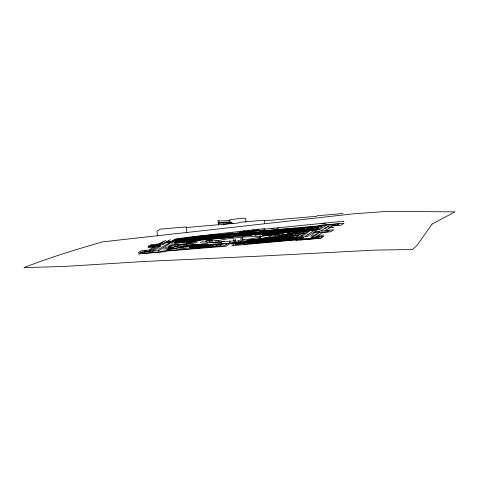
<?xml version="1.0" encoding="UTF-8"?>
<svg xmlns="http://www.w3.org/2000/svg" width="479" height="479" viewBox="0 0 479 479"><rect width="100%" height="100%" fill="white"/><g stroke="black" fill="none" stroke-linecap="round" stroke-linejoin="round"><path stroke-width="0.72" d="M242.296 237.53L242.422 240.5L240.482 241.781L238.506 241.955L238.386 240.697M242.374 238.338L241.769 238.955M318.301 237.045L317.511 237.937L300.752 238.817M322.63 236.021L320.691 238.195L312.146 238.602M299.519 234.794L300.98 233.435M304.315 235.057L306.614 232.908L311.152 230.04M307.075 234.818L308.009 233.95M315.469 232.081L310.823 236.303M315.721 235.506L319.307 232.153M225.878 244.278L226.483 243.865M165.65 240.35L158.824 244.877L151.095 245.541L148.059 247.553L155.789 246.889L148.951 251.421L141.221 252.086L138.365 253.984L164.95 251.697L165.86 251.092L226.058 246.2L229.645 243.823A59.133 4.143 -5.5 0 0 296.848 233.836L305.171 233.117L307.907 231.303L294.645 232.447L305.794 230.465L318.769 229.106L304.404 230.345L292.094 232.812L305.171 231.68L303.129 233.034L282.724 234.794A18.483 1.293 -5.5 0 0 262.672 235.099L262.378 235.357A17.13 1.203 -5.5 0 1 278.485 235.393L292.675 234.171A57.977 4.066 -5.5 0 1 227.172 243.859L224.322 245.751L161.698 251.146L160.657 251.84L142.125 253.433L144.203 252.056L152.927 251.307L160.657 246.176L151.939 246.924L154.106 245.488L162.83 244.733L166.237 242.476L180.188 241.272L189.66 241.075L189.103 241.446L176.194 242.56L174.739 243.524L178.924 243.164L180.014 242.44L192.223 241.392L193.079 240.823L181.595 240.955L166.578 242.248L170.542 239.62M158.274 251.05L171.302 242.404M138.239 252.649L141.107 250.84L148.825 250.116L153.442 247.2M158.136 249.637L171.243 241.745M319.02 226.495L319.379 226.268M319.301 229.675L319.81 229.351L317.098 229.609M320.595 228.842L326.612 225.046M328.786 226.016L325.379 228.166L326.588 228.052M332.971 227.711L333.456 227.405L328.504 227.872M343.503 221.406L343.814 221.208L264.504 229.142M171.368 244.44L168.177 246.434L173.153 245.966L175.086 244.745L177.96 245.092M174.655 242.404L177.422 242.14M147.963 246.577L151.017 244.715L158.741 243.961L164.046 241.23M152.891 245.326L151.843 245.955L160.561 245.128L152.795 249.948L149.161 250.289M168.38 240.763L166.536 241.817L176.523 240.709M192.456 237.776L200.084 236.901M264.791 228.615L193.989 236.56M235.171 238.835L235.363 240.805L234.141 241.338L240.344 240.739M192.522 240.596L193.839 240.236M218.31 223.741L223.172 222.765L231.429 222.705L233.429 223.549M242.548 240.159L260.289 237.249L260.079 235.057M176.224 246.505L177.685 246.278M165.321 247.457L168.231 247.008M163.261 249.146L174.206 247.505M243.236 231.956L244.697 231.746M184.924 246.625L186.301 246.434M179.577 248.96L187.139 247.924M301.285 236.255L303.62 235.973L300.644 235.896M211.52 234.95L203.455 235.812L202.425 236.309L193.271 236.842M213.682 234.71L215.849 234.471M212.125 235.267L214.975 234.95M217.825 234.632L219.25 234.476M186.858 238.326L182.331 238.823L180.954 239.506L187.295 238.805M186.576 238.626L192.498 238.003M226.597 234.141L227.794 234.009M181.523 239.739L175.799 240.368L178.523 238.985L193.528 237.35M181.619 239.853L172.171 240.901L175.577 239.165L195.642 237.141M172.051 241.362L166.189 242.015L162.734 243.757L159.106 244.116M175.242 241.302L176.577 241.153M243.356 231.064L244.805 230.914M247.709 230.609L249.882 230.381M252.062 230.154L254.235 229.926M256.415 229.704L258.588 229.477M242.266 231.746L239.925 231.974M262.929 230.201L264.366 230.052M242.087 240.033L244.32 239.805M210.688 235.417L202.294 236.68M195.306 237.488L198.875 237.129M203.15 236.698L205.287 236.482M206.712 236.339L208.137 236.195M203.599 236.883L205.078 236.74M210.257 236.213L212.472 235.991M221.31 235.105L222.735 234.961M214.532 236.045L216.005 235.896M207.76 238.069L209.964 237.847M213.64 237.476L215.113 237.327M171.566 243.182L175.146 242.829M179.439 242.41L186.397 241.745M321.72 223.448L325.421 223.1M271.791 228.722L273.904 228.525M276.724 228.261L278.952 228.052M231.471 233.159L232.884 233.028M229.004 233.896L230.812 233.728M324.181 228.507L325.618 228.375M282.532 232.788L284.688 232.584M319.87 230.082L321.331 229.944M148.664 246.511L152.178 246.182M144.077 250.768L146.987 250.499M213.592 244.29L215.795 244.08M221.214 244.11L224.136 243.835M144.215 251.876L145.7 251.738M147.921 251.529L150.885 251.253M152.364 251.11L158.292 250.553M140.587 252.427L142.79 252.223M315.577 235.967L312.206 236.225M260.289 237.249A21.19 1.485 -5.5 0 0 243.763 237.105A21.19 1.485 -5.5 0 0 218.999 240.566A21.19 1.485 -5.5 0 0 233.794 240.949L235.363 240.805M229.986 220.585L220.532 220.939M343.084 213.52L317.373 215.736L316.523 216.298L264.54 220.777M185.984 227.549L238.338 223.034L239.428 222.316L264.139 220.184L264.468 223.669M186.175 237.374L239.272 232.794L240.356 232.076L265.067 229.95L263.983 230.668L317.457 226.058L318.307 225.495L344.012 223.28L341.084 225.226L332.36 225.974L325.6 230.459L333.683 229.764L330.666 231.764L322.583 232.465L315.859 236.919L323.756 236.243L320.696 238.273L295.812 240.416L296.723 239.811L231.722 245.715L234.638 243.781A65.803 4.61 -5.5 0 0 296.315 235.195L300.297 233.997L304.369 233.65L299.704 236.74L295.639 237.093L299.189 234.997A65.204 4.568 -5.5 0 1 274.341 239.476L284.562 239.536L272.401 239.739L251.738 242.266L250.655 242.985L266.815 241.59L266.45 241.835L247.374 243.482L248.715 242.59L236.836 243.769L235.273 244.805L244.44 243.464L243.476 244.098L301.147 239.129L300.105 239.823L317.547 238.32L319.679 236.907L310.955 237.656L318.637 232.56L327.361 231.806L329.534 230.369L320.81 231.118L328.45 226.052L337.174 225.298L339.348 223.861L321.9 225.364L320.816 226.082L300.231 227.854L299.255 228.507L295.184 228.854L296.166 228.208L266.995 230.722L265.845 231.483L262.36 231.782L263.51 231.022L259.816 231.339L260.899 230.621L243.458 232.123L242.368 232.842L235.967 233.393L235.111 233.962L230.866 234.327L231.722 233.758L203.491 236.195L202.479 236.866L198.935 237.171L199.947 236.5L181.367 238.099M218.208 222.633L229.92 221.945L231.429 222.705M296.471 239.452L300.201 239.249M306.171 238.925L309.159 238.764M318.146 235.315L323.642 235.063M215.203 241.021L218.19 240.919M255.241 230.734L259.516 230.633M190.624 239.063L199.587 238.859M174.673 246.104L176.476 246.074M207.904 243.494L201.94 243.152L200.216 242.326M182.882 244.619L179.374 244.314M194.133 242.602L197.312 242.859M233.423 223.711L230.734 223.25L223.322 224.286L223.172 222.765M246.032 221.975L245.685 218.34L243.075 218.161L229.704 219.723L229.92 221.945M240.817 238.326L241.003 240.296M233.626 239.195L233.794 240.949M229.716 240.811L229.89 242.625M219.376 222.561L219.16 220.34L217.993 220.412L218.436 225.028M186.864 232.471L186.331 226.89L160.166 229.148L156.986 231.255L157.453 236.135M271.797 234.932A42.823 2.802 -5.9 0 1 270.659 235.147M261.708 236.638A42.823 2.802 -5.9 0 1 259.917 236.895M224.669 241.182A45.565 2.982 -5.9 0 1 221.244 241.404M206.491 241.913A45.565 2.982 -5.9 0 1 201.797 241.679M267.995 235.171A28.764 1.88 -5.9 0 1 259.696 236.716M218.783 240.853A41.11 2.688 -5.9 0 1 214.269 240.871L212.52 240.811A41.11 2.688 -5.9 0 1 211.137 240.703M209.503 240.35A41.11 2.688 -5.9 0 1 209.275 240.111M190.325 243.655A65.186 4.263 -5.9 0 1 188.546 243.566M212.574 241.057A39.649 2.593 -5.9 0 1 211.041 241.051M209.694 241.021A39.649 2.593 -5.9 0 1 207.179 240.829M206.281 240.638A39.649 2.593 -5.9 0 1 205.916 240.105M432.052 224.046L417.149 245.308L412.491 249.499L374.907 250.116L261.462 256.043L144.562 261.474L64.126 266.456L23.95 267.605C49.72 257.558 76.197 249.373 102.775 241.847L353.706 213.814L386.93 211.395L455.05 211.856L432.052 224.046M175.577 239.177L172.218 241.404L184.601 240.338L197.899 240.272L191.977 242.051L186.565 242.721L193.54 242.123L201.006 240.093L225.95 237.943L215.352 238.153L220.388 238.183L199.689 239.967L186.612 240.003L175.853 240.931L178.541 239.147L195.689 237.674L175.577 239.177M172.721 244.829L168.303 247.757L173.278 247.332L175.212 246.05A60.534 4.245 -5.5 0 0 184.397 246.709L166.704 249.451L169.566 249.439L186.379 246.715A60.534 4.245 -5.5 0 0 195.755 246.517L189.283 247.32L206.15 245.865A70.712 4.958 -5.5 0 1 177.158 244.757L189.66 243.679A49.864 3.497 -5.5 0 0 233.159 242.979A49.864 3.497 -5.5 0 0 287.226 235.273L287.699 234.961L275.395 236.021A27.974 1.958 -5.5 0 0 269.803 235.165L267.06 235.399A28.764 2.018 -5.5 0 1 247.685 240.23L248.996 240.284A42.823 3 -5.5 0 0 274.97 236.303L283.694 235.554A46.116 3.233 -5.5 0 1 233.333 242.817A46.116 3.233 -5.5 0 1 193.103 243.362L172.721 244.829M182.373 239.219L181.008 240.117L222.759 236.524L243.206 236.273L259.217 233.854C245.05 236.482 230.698 235.321 216.412 236.704L217.143 236.219L213.305 236.554L212.574 237.033L186.175 239.308L186.906 238.823L182.373 239.219M192.786 238.237L192.522 238.416L208.221 237.063L209.101 236.476L224.687 235.135L223.801 235.716C231.836 234.608 239.895 234.536 247.936 234.063L239.704 233.932L249.343 232.543L263.761 232.327L272.485 231.579L273.569 230.86L287.639 229.645L286.556 230.363L304.824 228.579L289.825 229.872L290.789 229.231L271.018 230.938L270.054 231.579C255.295 231.83 240.715 233.147 226.106 235.363L227.19 234.644L207.132 236.375L206.042 237.093L192.786 238.237M191.259 248.056L190.935 248.272L219.771 245.787L221.945 244.344L217.819 244.697L215.969 245.925L191.259 248.056M210.036 245.284L208.79 246.11L212.221 245.817L213.784 244.775A65.18 4.568 -5.5 0 1 185.116 244.404L182.188 244.655A70.688 4.958 -5.5 0 0 210.036 245.284M276.611 231.094L275.838 231.608L259.378 233.028L248.475 233.159L246.032 233.542L256.043 233.417L245.392 234.944L233.507 235.423L244.907 235.261L258.792 233.279L313.2 228.567L314.29 227.848L309.985 228.22L309.212 228.728L280.023 231.243L280.796 230.734L276.611 231.094M265.57 241.194L265.258 241.398L269.036 241.075A33.47 2.347 -5.5 0 1 282.275 240.47L302.991 238.686L284.981 238.674L282.652 239.021L297.315 239.021L282.544 240.29A28.207 1.976 -5.5 0 0 269.593 240.853L265.57 241.194M299.86 232.56L299.279 232.95L288.16 233.908L286.646 232.752L263.085 234.62L271.928 233.237L275.88 232.896L269.156 233.932L286.424 232.584L303.872 229.902L316.2 228.842L318.954 227.01L306.626 228.076L322.427 226.453L318.882 228.806L303.53 230.13L287.352 232.716L288.741 233.524L299.86 232.56M308.68 230.627L308.362 230.836L314.29 230.327L304.482 236.83L307.249 236.608L313.422 232.513L320.032 231.65L313.925 232.177L317.397 229.872L308.68 230.627M287.364 231.441L283.742 232.159L296.621 230.369L272.258 232.465L254.858 235.105L271.779 232.782L287.364 231.441M290.43 237.674L288.101 238.027L303.77 237.578L290.43 237.674M219.49 237.171L196.312 239.171L207.521 238.877L203.773 238.674L219.238 237.339L233.357 237.255L219.49 237.171M212.413 240.189L209.042 240.35A39.649 2.778 -5.5 0 0 221.669 242.464A41.11 2.88 -5.5 0 1 212.413 240.189M274.09 237.35L271.377 237.44A52.492 3.682 -5.5 0 1 245.032 241.105L247.661 241.099A45.385 3.179 -5.5 0 0 274.09 237.35"/></g></svg>
